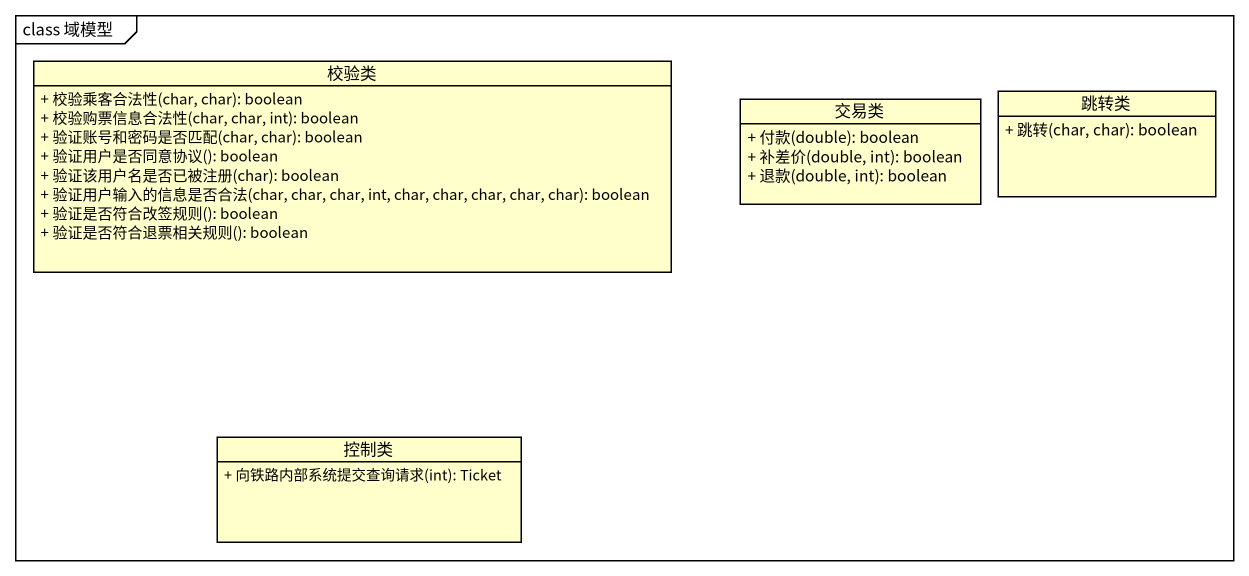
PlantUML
@startuml
mainframe class 域模型
hide circle
hide empty members
skinparam classAttributeIconSize 0
class 校验类 {
  + 校验乘客合法性(char, char): boolean
  + 校验购票信息合法性(char, char, int): boolean
  + 验证账号和密码是否匹配(char, char): boolean
  + 验证用户是否同意协议(): boolean
  + 验证该用户名是否已被注册(char): boolean
  + 验证用户输入的信息是否合法(char, char, char, int, char, char, char, char, char): boolean
  + 验证是否符合改签规则(): boolean
  + 验证是否符合退票相关规则(): boolean
}
class 交易类 {
  + 付款(double): boolean
  + 补差价(double, int): boolean
  + 退款(double, int): boolean
}
class 跳转类 {
  + 跳转(char, char): boolean
}
class 控制类 {
  + 向铁路内部系统提交查询请求(int): Ticket
}
@enduml
